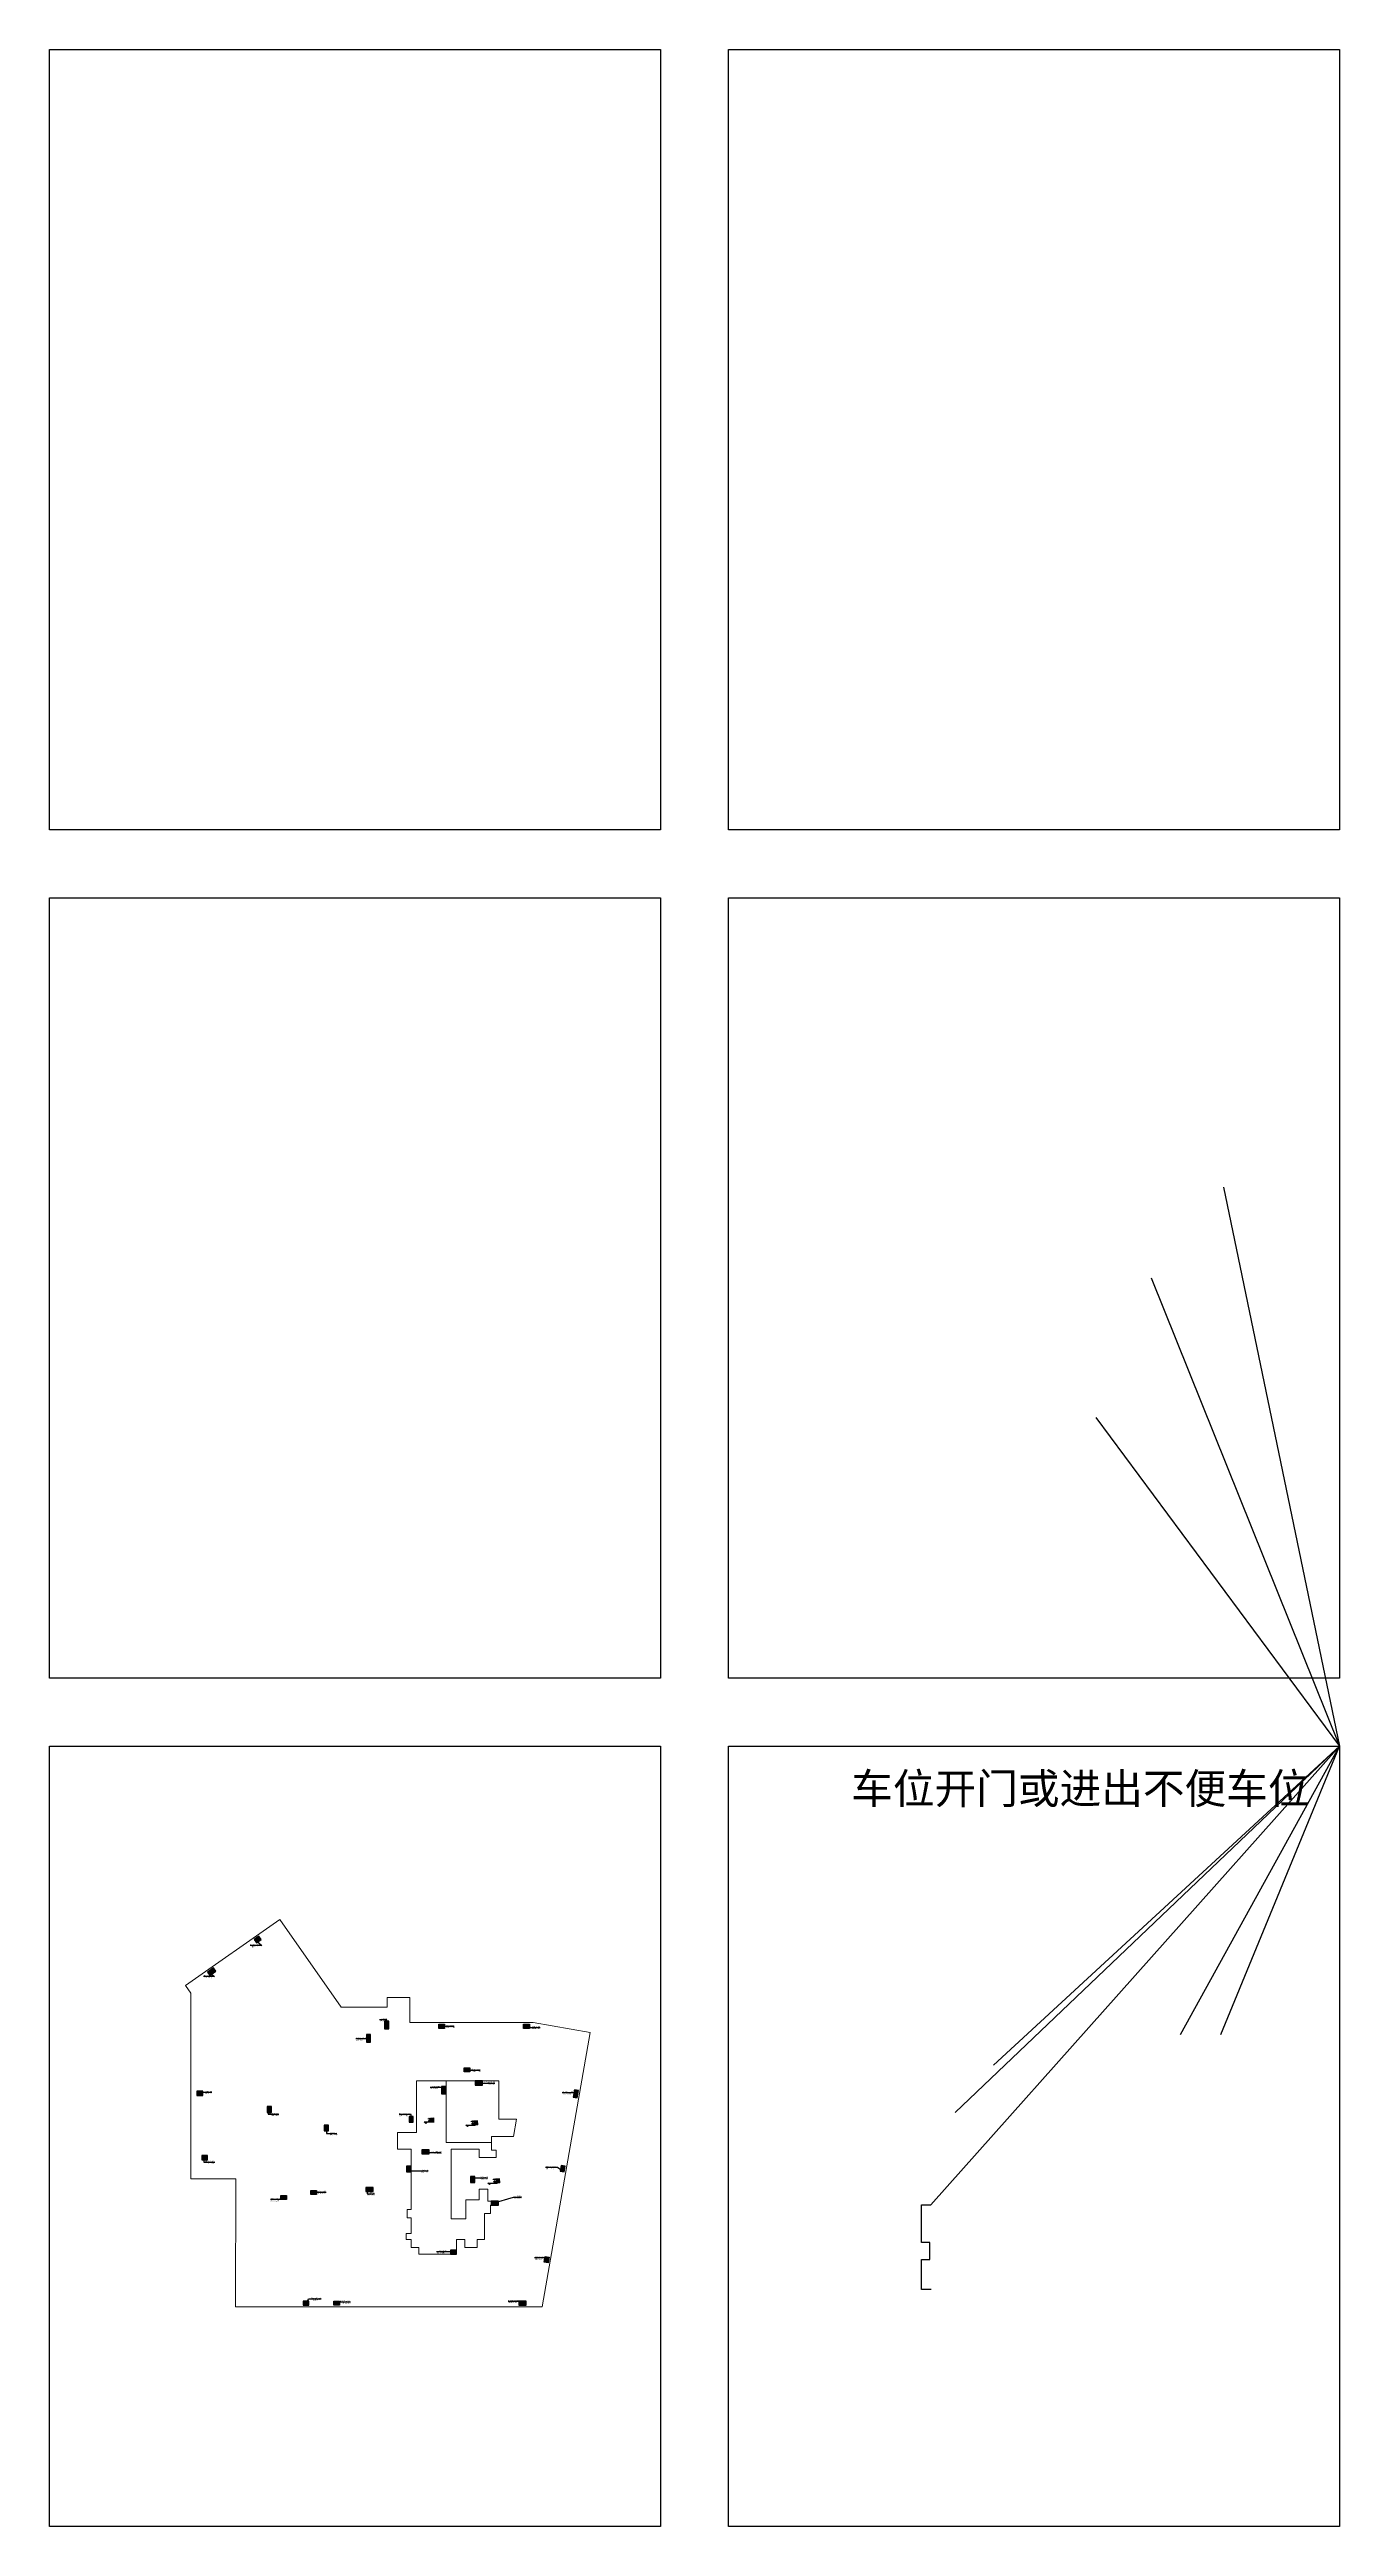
# Model space of a CAD drawing. Header units: millimetres. Extents: x 12325263 to 13848842, y -1463133 to 573208.
# Drawn here: x 13468842 to 13848842, y -1463133 to -733133 of the extents above; entities that cross this region are included whole.
import ezdxf

# ---------------------------------------------------------------- set-up
doc = ezdxf.new("R2010")
doc.units = ezdxf.units.MM
doc.header["$LTSCALE"] = 1000
doc.linetypes.add('DASH', pattern=[0.35, 0.25, -0.1])
for name, color, linetype in [('A-ANNO-ELEV', 3, 'Continuous'), ('A-ANNO-TEXT', 7, 'Continuous'), ('AXIS', 3, 'Continuous'), ('J-集水井', 40, 'Continuous'), ('PUB_HATCH', 8, 'Continuous'), ('PUB_TEXT', 7, 'Continuous'), ('水沟+分水线', 133, 'Continuous')]:
    doc.layers.add(name, color=color, linetype=linetype)
doc.layers.add('地下室轮廓', color=6, linetype='Continuous', lineweight=18)
doc.styles.add('-黑体', font='simhei.ttf')
doc.styles.add('_TCH_DIM', font='SIMPLEX.shx', dxfattribs={"width": 0.7, "bigfont": 'GBCBIG.shx'})
doc.styles.add('TITXC', font='simhei.ttf')
doc.styles.add('宋体', font='', dxfattribs={"width": 0.65})
doc.styles.get('宋体').set_extended_font_data('SimSun')

# ---------------------------------------------------------------- blocks, each defined once
blk = doc.blocks.new('A$C0F4A4D7E')
at = {"layer": 'J-集水井', "linetype": 'DASH'}
h = blk.add_hatch(dxfattribs=at)
h.set_pattern_fill('ANSI32', color=98, scale=25, angle=495, style=0)
h.set_pattern_definition([(180, (200, -200), (-2e-09, -119.0625), []), (180, (160.31, -160.31), (-2e-09, -119.0625), [])])
edge = h.paths.add_edge_path()
edge.add_line((0, 0), (1500, 0))
edge.add_line((1500, 0), (1500, 1000))
edge.add_line((1500, 1000), (0, 1000))
edge.add_line((0, 1000), (0, 0))
at = {"layer": 'J-集水井', "color": 251, "linetype": 'Continuous'}
blk.add_lwpolyline([(1600, 1100), (-100, 1100), (-100, -100), (1600, -100)], close=True, dxfattribs=at)
at = {"layer": 'J-集水井', "linetype": 'DASH'}
blk.add_lwpolyline([(1500, 1000), (0, 1000), (0, 0), (1500, 0)], close=True, dxfattribs=at)
blk.add_lwpolyline([(0, 0), (151, 847), (1500, 1000)], dxfattribs=at)
at = {"layer": 'J-集水井', "color": 7, "style": '-黑体', "width": 0.8}
blk.add_text('A', height=600, rotation=0.000003, dxfattribs=at).set_placement((575, 136))
blk = doc.blocks.new('A$C799138E4')
at = {"layer": 'J-集水井', "linetype": 'DASH'}
h = blk.add_hatch(dxfattribs=at)
h.set_pattern_fill('ANSI32', color=98, scale=25, angle=495, style=0)
h.set_pattern_definition([(180, (200, -200), (-2e-09, -119.0625), []), (180, (160.32, -160.31), (-2e-09, -119.0625), [])])
h.paths.add_polyline_path([(0, 0), (2000, 0), (2000, 1000), (0, 1000)])
at = {"layer": 'J-集水井', "color": 251, "linetype": 'Continuous'}
blk.add_lwpolyline([(2100, 1100), (-100, 1100), (-100, -100), (2100, -100)], close=True, dxfattribs=at)
at = {"layer": 'J-集水井', "linetype": 'DASH'}
blk.add_lwpolyline([(2000, 1000), (0, 1000), (0, 0), (2000, 0)], close=True, dxfattribs=at)
blk.add_lwpolyline([(0, 0), (151, 847), (2000, 1000)], dxfattribs=at)
at = {"layer": 'J-集水井', "color": 7, "style": '-黑体', "width": 0.8}
blk.add_text('B', height=600, rotation=0.000003, dxfattribs=at).set_placement((575, 136))
blk = doc.blocks.new('asdfadfgsdhfghdgj')
at = {"layer": 'J-集水井', "linetype": 'DASH'}
h = blk.add_hatch(dxfattribs=at)
h.set_pattern_fill('ANSI32', color=98, scale=25, angle=495, style=0)
h.set_pattern_definition([(180, (200, -200), (-2e-09, -119.0625), []), (180, (160.32, -160.31), (-2e-09, -119.0625), [])])
h.paths.add_polyline_path([(0, 0), (2000, 0), (2000, 1000), (0, 1000)])
at = {"layer": 'J-集水井', "color": 251, "linetype": 'Continuous'}
blk.add_lwpolyline([(2100, 1100), (-100, 1100), (-100, -100), (2100, -100)], close=True, dxfattribs=at)
at = {"layer": 'J-集水井', "linetype": 'DASH'}
blk.add_lwpolyline([(2000, 1000), (0, 1000), (0, 0), (2000, 0)], close=True, dxfattribs=at)
blk.add_lwpolyline([(0, 0), (151, 847), (2000, 1000)], dxfattribs=at)
at = {"layer": 'J-集水井', "color": 7, "style": '-黑体', "width": 0.8}
blk.add_text('C', height=600, rotation=0.000003, dxfattribs=at).set_placement((575, 136))
blk = doc.blocks.new('A$C1E934B32')
at = {"layer": 'A-ANNO-ELEV'}
for p, q in [((70786, 54060), (70336, 54510)), ((70336, 54510), (73186, 54510)), ((70786, 54060), (71236, 54510)), ((83034, 53107), (82584, 53557)), ((82584, 53557), (85434, 53557)), ((83034, 53107), (83484, 53557)), ((89510, 35989), (89060, 36439)), ((89060, 36439), (91910, 36439)), ((89510, 35989), (89960, 36439))]:
    blk.add_line(p, q, dxfattribs=at)
at = {"layer": 'AXIS'}
for p, q in [((22443, 106469), (19059, 106469)), ((21141, 107537), (22443, 106469)), ((8565, 97347), (5268, 97347)), ((7370, 98264), (8565, 97347)), ((59307, 84609), (57113, 84609)), ((59307, 83440), (59307, 84609)), ((75882, 82682), (76359, 82682)), ((76359, 82682), (79161, 82682)), ((101058, 82352), (101535, 82352)), ((101535, 82352), (104448, 82352)), ((53185, 78940), (50192, 78940)), ((53488, 78940), (53185, 78940)), ((83214, 69723), (83915, 69723)), ((83915, 69723), (86828, 69723)), ((87385, 65950), (87886, 65950)), ((87886, 65950), (91096, 65950)), ((4218, 63249), (4748, 63249)), ((4748, 63249), (7741, 63249)), ((74852, 64667), (72054, 64667)), ((75562, 64667), (74852, 64667)), ((114185, 63080), (110992, 63080)), ((114489, 63080), (114185, 63080)), ((24338, 57749), (24338, 56717)), ((24338, 56717), (27431, 56717)), ((41468, 52197), (41468, 51067)), ((66435, 56647), (62889, 56647)), ((66435, 56000), (66435, 56647)), ((41468, 51067), (44588, 51067)), ((70896, 45500), (72572, 45500)), ((72572, 45500), (75314, 45500)), ((5378, 43450), (5378, 42650)), ((5378, 42650), (8571, 42650)), ((66085, 40045), (69349, 40045)), ((69349, 40045), (71485, 40045)), ((84635, 37957), (86628, 37957)), ((86628, 37957), (89035, 37957)), ((109605, 41044), (106077, 41044)), ((110614, 40259), (109605, 41044)), ((28163, 31587), (24970, 31587)), ((28465, 31587), (28163, 31587)), ((38318, 33797), (38620, 33797)), ((38620, 33797), (41413, 33797)), ((53455, 34350), (53455, 33327)), ((53455, 33327), (55648, 33327)), ((90574, 30505), (96608, 32344)), ((96608, 32344), (98969, 32344)), ((77473, 16230), (73945, 16230)), ((78215, 16230), (77473, 16230)), ((105031, 14384), (102832, 14384)), ((105938, 14384), (105031, 14384)), ((35774, 1421), (36251, 2321)), ((36251, 2321), (39944, 2321)), ((45084, 1421), (45561, 1421)), ((45561, 1421), (48554, 1421)), ((97981, 1600), (94988, 1600)), ((98285, 1600), (97981, 1600))]:
    blk.add_line(p, q, dxfattribs=at)
at = {"layer": 'AXIS', "const_width": 48}
for points in [[(21123, 107552, 1), (21160, 107522, 1)], [(7351, 98278, 1), (7389, 98249, 1)], [(59307, 83416, 1), (59307, 83464, 1)], [(75858, 82682, 1), (75906, 82682, 1)], [(101034, 82352, 1), (101082, 82352, 1)], [(53512, 78940, 1), (53464, 78940, 1)], [(83190, 69723, 1), (83238, 69723, 1)], [(87361, 65950, 1), (87409, 65950, 1)], [(4194, 63249, 1), (4242, 63249, 1)], [(75586, 64667, 1), (75538, 64667, 1)], [(114513, 63080, 1), (114465, 63080, 1)], [(24338, 57773, 1), (24338, 57725, 1)], [(41468, 52221, 1), (41468, 52173, 1)], [(66435, 55976, 1), (66435, 56024, 1)], [(70872, 45500, 1), (70920, 45500, 1)], [(5378, 43474, 1), (5378, 43426, 1)], [(66061, 40045, 1), (66109, 40045, 1)], [(84611, 37957, 1), (84659, 37957, 1)], [(110633, 40244, 1), (110595, 40273, 1)], [(28489, 31587, 1), (28441, 31587, 1)], [(38294, 33797, 1), (38342, 33797, 1)], [(53455, 34374, 1), (53455, 34326, 1)], [(90551, 30498, 1), (90597, 30512, 1)], [(78239, 16230, 1), (78191, 16230, 1)], [(105962, 14384, 1), (105914, 14384, 1)], [(35763, 1400, 1), (35785, 1442, 1)], [(45060, 1421, 1), (45108, 1421, 1)], [(98309, 1600, 1), (98261, 1600, 1)]]:
    blk.add_lwpolyline(points, format="xyb", close=True, dxfattribs=at)
at = {"layer": '地下室轮廓', "color": 6}
for points in [[(27755, 114129), (0, 94665), (1564, 92434), (1564, 37703), (14785, 37689), (14745, 0), (105037, 0), (119226, 80811), (102352, 83774), (66085, 83774), (66086, 91150), (59385, 91150), (59385, 88301), (45867, 88303)], [(67985, 66550), (67985, 51350), (62385, 51350), (62385, 46450), (66485, 46450), (66485, 28650), (65285, 28650), (65285, 26250), (66485, 26250), (66485, 21550), (64985, 21550), (64985, 19850), (66485, 19850), (66485, 17500), (68735, 17500), (68735, 15500), (79785, 15500), (79785, 19850), (82285, 19850), (82285, 17500), (85935, 17500), (85935, 19850), (88085, 19850), (88085, 27500), (89785, 27500), (89785, 29900), (92235, 29900), (92235, 31100), (89085, 31100), (89085, 34650), (86485, 34650), (86485, 31500), (82585, 31500), (82585, 25900), (78235, 25900), (78235, 46450), (86485, 46450), (86485, 44000), (89185, 44000), (91485, 44000), (91485, 46150), (90085, 46150), (90085, 50150), (96633, 50150), (97529, 55250), (92285, 55250), (92285, 66550)]]:
    blk.add_lwpolyline(points, close=True, dxfattribs=at)
blk.add_lwpolyline([(76785, 66550), (76785, 48450), (90085, 48450)], dxfattribs=at)
for name, p, rotation in [('asdfadfgsdhfghdgj', (7182, 97747), 35.04123824583322), ('asdfadfgsdhfghdgj', (59735, 82050), 90), ('asdfadfgsdhfghdgj', (53385, 80100), 270.0000051259364), ('A$C799138E4', (76485, 62850), 90), ('asdfadfgsdhfghdgj', (115258, 61679), 80.04131921599243), ('asdfadfgsdhfghdgj', (98285, 600), 5.125936358348516e-06)]:
    blk.add_blockref(name, p, dxfattribs=dict(rotation=rotation))
for name, p in [('A$C799138E4', (85385, 65450)), ('A$C799138E4', (69685, 45150)), ('asdfadfgsdhfghdgj', (53185, 34100)), ('asdfadfgsdhfghdgj', (90135, 30000))]:
    blk.add_blockref(name, p)
at = {"layer": '水沟+分水线'}
for p, rotation in [((20896, 107365), 35.04124928103542), ((24165, 58900), 270), ((41965, 51950), 90), ((65935, 56000), 270), ((65185, 41350), 270), ((84085, 38251), 270), ((111436, 39912), 80.04096768750644)]:
    blk.add_blockref('A$C0F4A4D7E', p, dxfattribs=dict(at, rotation=rotation))
at = {"layer": '水沟+分水线', "xscale": -1}
for p, rotation in [((76185, 82150), 359.9999999954303), ((101185, 82150), 359.9999999954303), ((83635, 69300), 359.9999999954303), ((106983, 14550), 80.04131920809657)]:
    blk.add_blockref('A$C0F4A4D7E', p, dxfattribs=dict(at, rotation=rotation))
at = {"layer": '水沟+分水线'}
for p in [(3465, 62400), (4864, 43450), (78185, 15600), (34735, 600)]:
    blk.add_blockref('A$C0F4A4D7E', p, dxfattribs=at)
at = {"layer": '水沟+分水线', "xscale": -1}
for p in [(29665, 31700, 0), (38464, 33150), (45285, 600)]:
    blk.add_blockref('A$C0F4A4D7E', p, dxfattribs=at)
at = {"layer": 'A-ANNO-TEXT', "style": '_TCH_DIM', "width": 0.494118}
for s, height, p in [('-14.800', 382.5, (71350, 55230)), ('-15.000', 382.5, (71404, 54645)), ('(J)', 382.5, (72733, 55230)), ('(G)', 382.5, (72733, 54645)), ('-15.800', 446.2, (84003, 54397)), ('-16.000', 446.2, (84066, 53714)), ('(J)', 446.2, (85584, 54397)), ('(G)', 446.2, (85584, 53714)), ('-13.850', 446.2, (90479, 37279)), ('-14.000', 446.2, (90542, 36596)), ('(J)', 446.2, (92060, 37279)), ('(G)', 446.2, (92060, 36596))]:
    blk.add_text(s, height=height, dxfattribs=at).set_placement(p)
at = {"layer": 'PUB_TEXT', "style": '宋体', "width": 0.65}
for s, height, p in [('集水井', 271.9, (19167, 106577)), ('井底标高', 271.9, (19167, 106001)), ('1500', 271.9, (19925, 106577)), ('-15.200(G)', 271.9, (20178, 106001)), ('×', 272, (20431, 106577)), ('1000', 271.9, (20684, 106577)), ('×', 272, (21189, 106577)), ('1200h', 271.9, (21442, 106577)), ('集水井', 271.9, (5376, 97455)), ('井底标高', 271.9, (5376, 96879)), ('2000', 271.9, (6134, 97455)), ('-15.500(G)', 271.9, (6387, 96879)), ('×', 272, (6640, 97455)), ('1000', 271.9, (6892, 97455)), ('×', 272, (7398, 97455)), ('1500h', 271.9, (7651, 97455)), ('标高为', 271.9, (57221, 84141)), ('集水井', 271.9, (57221, 84717)), ('2000', 271.9, (57979, 84717)), ('-17.700(G)', 271.9, (57979, 84141)), ('×', 272, (58485, 84717)), ('1000', 271.9, (58738, 84717)), ('集水井', 271.9, (76183, 82790)), ('井底标高', 271.9, (76841, 82214)), ('1500', 271.9, (76941, 82790)), ('×', 272, (77447, 82790)), ('1000', 271.9, (77699, 82790)), ('-15.200(G)', 271.9, (77852, 82214)), ('×', 272, (78205, 82790)), ('1200h', 271.9, (78458, 82790)), ('集水井', 271.9, (101470, 82460)), ('井底标高', 271.9, (102129, 81884)), ('1500', 271.9, (102228, 82460)), ('×', 272, (102734, 82460)), ('1000', 271.9, (102987, 82460)), ('-15.200(G)', 271.9, (103140, 81884)), ('×', 272, (103492, 82460)), ('1200h', 271.9, (103745, 82460)), ('集水井', 271.9, (50300, 79048)), ('井底标高', 271.9, (50300, 78472)), ('2000', 271.9, (51058, 79048)), ('-15.500(G)', 271.9, (51311, 78472)), ('×', 272, (51563, 79048)), ('1000', 271.9, (51816, 79048)), ('×', 272, (52322, 79048)), ('1500h', 271.9, (52574, 79048)), ('集水井', 271.9, (83850, 69831)), ('井底标高', 271.9, (84509, 69255)), ('1500', 271.9, (84608, 69831)), ('×', 272, (85114, 69831)), ('1000', 271.9, (85367, 69831)), ('-15.200(G)', 271.9, (85520, 69255)), ('×', 272, (85872, 69831)), ('1200h', 271.9, (86125, 69831)), ('集水井', 271.9, (88118, 66058)), ('2000', 271.9, (88876, 66058)), ('标高为', 271.9, (89029, 65482)), ('×', 272, (89382, 66058)), ('1000', 271.9, (89635, 66058)), ('-17.200(G)', 271.9, (89788, 65482)), ('×', 272, (90140, 66058)), ('1200h', 271.9, (90393, 66058)), ('集水井', 271.9, (4763, 63357)), ('井底标高', 271.9, (5421, 62781)), ('1500', 271.9, (5521, 63357)), ('×', 272, (6026, 63357)), ('1000', 271.9, (6279, 63357)), ('-15.200(G)', 271.9, (6432, 62781)), ('×', 272, (6785, 63357)), ('1200h', 271.9, (7037, 63357)), ('标高为', 271.9, (72162, 64199)), ('集水井', 271.9, (72162, 64775)), ('2000', 271.9, (72920, 64775)), ('-16.200(G)', 271.9, (72920, 64199)), ('×', 272, (73426, 64775)), ('1000', 271.9, (73679, 64775)), ('×', 272, (74184, 64775)), ('1200h', 271.9, (74437, 64775)), ('集水井', 271.9, (111100, 63188)), ('井底标高', 271.9, (111100, 62612)), ('2000', 271.9, (111859, 63188)), ('-15.500(G)', 271.9, (112111, 62612)), ('×', 272, (112364, 63188)), ('1000', 271.9, (112617, 63188)), ('×', 272, (113122, 63188)), ('1500h', 271.9, (113375, 63188)), ('集水井', 271.9, (24453, 56825)), ('井底标高', 271.9, (25111, 56249)), ('1500', 271.9, (25211, 56825)), ('×', 272, (25716, 56825)), ('1000', 271.9, (25969, 56825)), ('-15.200(G)', 271.9, (26122, 56249)), ('×', 272, (26475, 56825)), ('1200h', 271.9, (26727, 56825)), ('集水井', 271.9, (41610, 51175)), ('1500', 271.9, (42368, 51175)), ('×', 272, (42873, 51175)), ('1000', 271.9, (43126, 51175)), ('×', 272, (43632, 51175)), ('1200h', 271.9, (43884, 51175)), ('集水井', 271.9, (62997, 56755)), ('井底标高', 271.9, (62997, 56179)), ('1500', 271.9, (63756, 56755)), ('-15.200(G)', 271.9, (64008, 56179)), ('×', 272, (64261, 56755)), ('1000', 271.9, (64514, 56755)), ('×', 272, (65019, 56755)), ('1200h', 271.9, (65272, 56755)), ('标高为', 271.9, (42521, 50599)), ('-17.400(G)', 271.9, (43279, 50599)), ('集水井', 271.9, (72336, 45608)), ('2000', 271.9, (73094, 45608)), ('标高为', 271.9, (73247, 45032)), ('×', 272, (73600, 45608)), ('1000', 271.9, (73852, 45608)), ('-16.200(G)', 271.9, (74005, 45032)), ('×', 272, (74358, 45608)), ('1200h', 271.9, (74611, 45608)), ('集水井', 271.9, (5593, 42758)), ('井底标高', 271.9, (6251, 42182)), ('1500', 271.9, (6351, 42758)), ('×', 272, (6856, 42758)), ('1000', 271.9, (7109, 42758)), ('-15.200(G)', 271.9, (7262, 42182)), ('×', 272, (7615, 42758)), ('1200h', 271.9, (7867, 42758)), ('集水井', 271.9, (69396, 40153)), ('标高', 271.9, (69534, 39577)), ('-18.600', 271.9, (70040, 39577)), ('1500', 271.9, (70154, 40153)), ('×', 272, (70660, 40153)), ('1000', 271.9, (70913, 40153)), ('（', 272, (70924, 39577)), ('G', 272, (71177, 39577)), ('）', 272, (71304, 39577)), ('集水井', 271.9, (86946, 38065)), ('标高为', 271.9, (86968, 37489)), ('1500', 271.9, (87705, 38065)), ('-17.200(G)', 271.9, (87726, 37489)), ('×', 272, (88210, 38065)), ('1000', 271.9, (88463, 38065)), ('标高为', 271.9, (106185, 40576)), ('集水井', 271.9, (106185, 41152)), ('1500', 271.9, (106943, 41152)), ('-15.200(G)', 271.9, (106943, 40576)), ('×', 272, (107449, 41152)), ('1000', 271.9, (107702, 41152)), ('×', 272, (108207, 41152)), ('1200h', 271.9, (108460, 41152)), ('集水井', 271.9, (25078, 31695)), ('井底标高', 271.9, (25078, 31119)), ('1500', 271.9, (25836, 31695)), ('-15.200(G)', 271.9, (26089, 31119)), ('×', 272, (26342, 31695)), ('1000', 271.9, (26594, 31695)), ('×', 272, (27100, 31695)), ('1200h', 271.9, (27353, 31695)), ('集水井', 271.9, (38434, 33905)), ('井底标高', 271.9, (39093, 33329)), ('1500', 271.9, (39193, 33905)), ('×', 272, (39698, 33905)), ('1000', 271.9, (39951, 33905)), ('-15.200(G)', 271.9, (40104, 33329)), ('×', 272, (40457, 33905)), ('1200h', 271.9, (40709, 33905)), ('集水井', 271.9, (53559, 33435)), ('标高为', 271.9, (53581, 32859)), ('2000', 271.9, (54317, 33435)), ('-20.300(G)', 271.9, (54339, 32859)), ('×', 272, (54823, 33435)), ('1000', 271.9, (55076, 33435)), ('集水井', 271.9, (96880, 32452)), ('标高为', 271.9, (96902, 31876)), ('2000', 271.9, (97638, 32452)), ('-18.800(G)', 271.9, (97660, 31876)), ('×', 272, (98144, 32452)), ('1000', 271.9, (98397, 32452)), ('标高为', 271.9, (74053, 15762)), ('集水井', 271.9, (74053, 16338)), ('1500', 271.9, (74812, 16338)), ('-16.200(G)', 271.9, (74812, 15762)), ('×', 272, (75317, 16338)), ('1000', 271.9, (75570, 16338)), ('×', 272, (76075, 16338)), ('1200h', 271.9, (76328, 16338)), ('集水井', 271.9, (102940, 14492)), ('1500', 271.9, (103699, 14492)), ('×', 272, (104204, 14492)), ('1000', 271.9, (104457, 14492)), ('×', 272, (104962, 14492)), ('1200h', 271.9, (105215, 14492)), ('井底标高', 271.9, (102940, 13916)), ('-15.200(G)', 271.9, (103951, 13916)), ('集水井', 271.9, (36966, 2429)), ('井底标高', 271.9, (37624, 1853)), ('1500', 271.9, (37724, 2429)), ('×', 272, (38230, 2429)), ('1000', 271.9, (38482, 2429)), ('-15.200(G)', 271.9, (38635, 1853)), ('×', 272, (38988, 2429)), ('1200h', 271.9, (39241, 2429)), ('集水井', 271.9, (45576, 1529)), ('井底标高', 271.9, (46234, 953)), ('1500', 271.9, (46334, 1529)), ('×', 272, (46840, 1529)), ('1000', 271.9, (47092, 1529)), ('-15.200(G)', 271.9, (47245, 953)), ('×', 272, (47598, 1529)), ('1200h', 271.9, (47851, 1529)), ('集水井', 271.9, (95096, 1708)), ('井底标高', 271.9, (95096, 1132)), ('2000', 271.9, (95855, 1708)), ('-15.500(G)', 271.9, (96107, 1132)), ('×', 272, (96360, 1708)), ('1000', 271.9, (96613, 1708)), ('×', 272, (97118, 1708)), ('1500h', 271.9, (97371, 1708))]:
    blk.add_text(s, height=height, dxfattribs=at).set_placement(p)

msp = doc.modelspace()

# ---------------------------------------------------------------- linework, layer by layer
for p in [(13814639, -1068422.2, -0.4), (13793400, -1095090), (13777096.8, -1136280, -0.4), (13735676.8, -1341136.8), (13746940, -1327186.8), (13802060, -1318100), (13813866.1, -1318095.3)]:
    msp.add_line(p, (13848841.6, -1233133))
msp.add_lwpolyline([(13728567.9, -1393258.2), (13725720, -1393258.2), (13725720, -1384430), (13728170, -1384430), (13728170, -1379420), (13725720, -1379420), (13725720, -1368310), (13728460, -1368310), (13848841.6, -1233133)])
at = {"layer": 'PUB_HATCH'}
for points in [[(13468841.6, -733133), (13648841.6, -733133), (13648841.6, -963133), (13468841.6, -963133)], [(13668841.6, -733133), (13848841.6, -733133), (13848841.6, -963133), (13668841.6, -963133)], [(13468841.6, -983133), (13648841.6, -983133), (13648841.6, -1213133), (13468841.6, -1213133)], [(13668841.6, -983133), (13848841.6, -983133), (13848841.6, -1213133), (13668841.6, -1213133)], [(13468841.6, -1233133), (13648841.6, -1233133), (13648841.6, -1463133), (13468841.6, -1463133)], [(13668841.6, -1233133), (13848841.6, -1233133), (13848841.6, -1463133), (13668841.6, -1463133)]]:
    msp.add_lwpolyline(points, close=True, dxfattribs=at)

# ---------------------------------------------------------------- block references
msp.add_blockref('A$C1E934B32', (13508912.2, -1398386.8))

# ---------------------------------------------------------------- texts
at = {"layer": 'Defpoints', "color": 1, "style": 'TITXC'}
msp.add_text('车位开门或进出不便车位', height=9000, dxfattribs=at).set_placement((13705010, -1250149.6))

doc.saveas('drawing.dxf')
